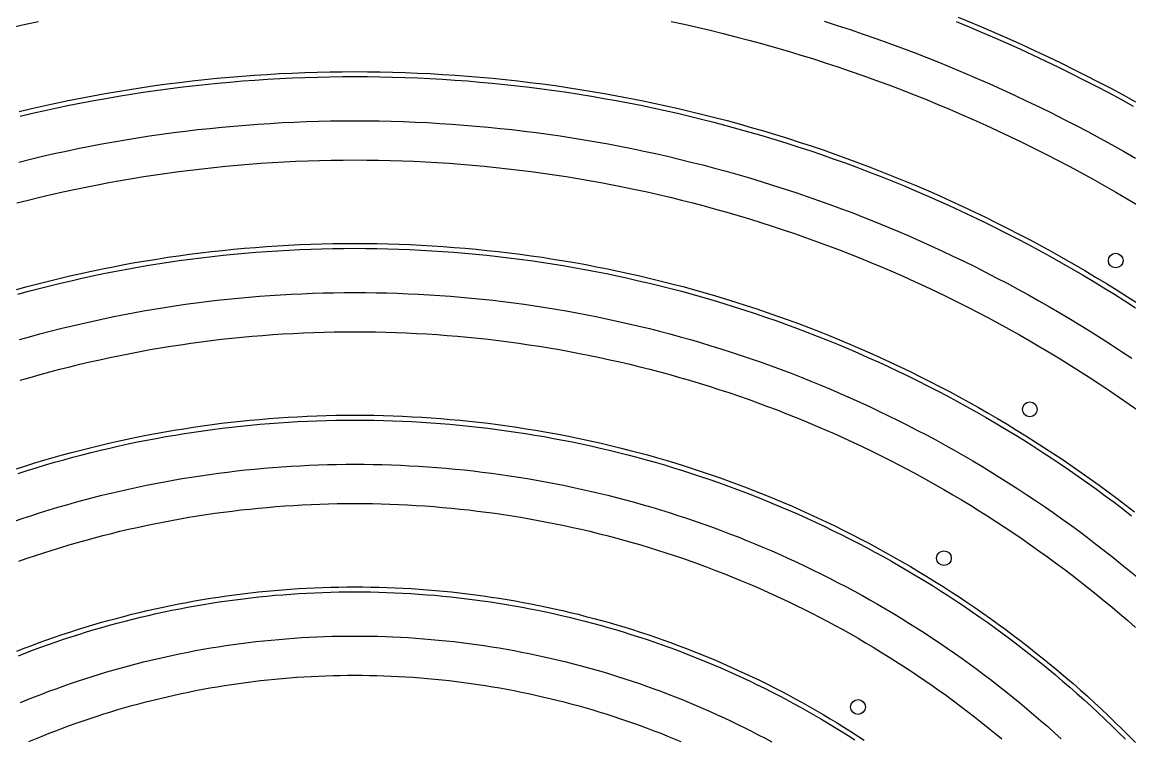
# Model space of a CAD drawing. Header units: metres. Extents: x 10 to 1210, y 10 to 2773.
# Drawn here: x 392.2 to 617.9, y 617 to 763.1 of the extents above; entities that cross this region are included whole.
import ezdxf

# ---------------------------------------------------------------- set-up
doc = ezdxf.new("R2010")
doc.units = ezdxf.units.M
for name, color, linetype in [('ACIKLIK', 5, 'Continuous'), ('ASKI_DELIK', 6, 'Continuous'), ('CAM_SABLON', 4, 'Continuous'), ('DIS_KENAR_V91_Z3', 1, 'Continuous'), ('LAMBA_T4_Z4', 3, 'Continuous')]:
    doc.layers.add(name, color=color, linetype=linetype)

msp = doc.modelspace()

# ---------------------------------------------------------------- linework, layer by layer
at = {"layer": 'ACIKLIK'}
for points in [[(555.62, 763.28), (558.27, 762.44), (560.9, 761.57), (563.53, 760.67), (566.15, 759.76), (568.76, 758.82), (571.37, 757.86), (573.96, 756.88), (576.55, 755.87), (579.12, 754.84), (581.69, 753.79), (584.25, 752.72), (586.8, 751.62), (589.34, 750.51), (591.87, 749.37), (594.39, 748.21), (596.9, 747.02), (599.4, 745.82), (601.89, 744.59), (604.37, 743.34), (606.84, 742.07), (609.29, 740.78), (611.74, 739.46), (614.17, 738.13), (616.59, 736.77), (619, 735.4)], [(391.54, 734.59), (393.94, 735.18), (396.34, 735.75), (398.75, 736.29), (401.16, 736.82), (403.58, 737.32), (406, 737.8), (408.43, 738.26), (410.86, 738.7), (413.29, 739.12), (415.73, 739.52), (418.17, 739.89), (420.61, 740.25), (423.06, 740.58), (425.51, 740.89), (427.96, 741.18), (430.42, 741.45), (432.88, 741.7), (435.33, 741.92), (437.8, 742.13), (440.26, 742.31), (442.72, 742.47), (445.19, 742.61), (447.66, 742.73), (450.12, 742.83), (452.59, 742.9), (455.06, 742.96), (457.53, 742.99), (460, 743), (462.47, 742.99), (464.94, 742.96), (467.41, 742.9), (469.88, 742.83), (472.34, 742.73), (474.81, 742.61), (477.28, 742.47), (479.74, 742.31), (482.2, 742.13), (484.67, 741.92), (487.12, 741.7), (489.58, 741.45), (492.04, 741.18), (494.49, 740.89), (496.94, 740.58), (499.39, 740.25), (501.83, 739.89), (504.27, 739.52), (506.71, 739.12), (509.14, 738.7), (511.57, 738.26), (514, 737.8), (516.42, 737.32), (518.84, 736.82), (521.25, 736.29), (523.66, 735.75), (526.06, 735.18), (528.46, 734.59), (530.86, 733.99), (533.25, 733.36), (535.63, 732.71), (538.01, 732.04), (540.38, 731.35), (542.74, 730.63), (545.1, 729.9), (547.45, 729.15), (549.8, 728.38), (552.14, 727.58), (554.47, 726.77), (556.79, 725.93), (559.11, 725.08), (561.42, 724.2), (563.72, 723.31), (566.01, 722.39), (568.3, 721.46), (570.58, 720.5), (572.85, 719.53), (575.11, 718.53), (577.36, 717.52), (579.6, 716.48), (581.83, 715.43), (584.06, 714.36), (586.27, 713.27), (588.48, 712.15), (590.67, 711.02), (592.86, 709.87), (595.04, 708.71), (597.2, 707.52), (599.36, 706.31), (601.5, 705.08), (603.63, 703.84), (605.76, 702.58), (607.87, 701.3), (609.97, 700), (612.06, 698.68), (614.13, 697.34), (616.2, 695.99), (618.25, 694.62)], [(391.64, 698.39), (393.72, 698.98), (395.81, 699.55), (397.91, 700.1), (400, 700.63), (402.11, 701.15), (404.21, 701.64), (406.32, 702.12), (408.44, 702.58), (410.56, 703.02), (412.68, 703.44), (414.81, 703.85), (416.94, 704.23), (419.07, 704.6), (421.2, 704.95), (423.34, 705.28), (425.49, 705.59), (427.63, 705.88), (429.78, 706.15), (431.93, 706.41), (434.08, 706.64), (436.23, 706.86), (438.39, 707.06), (440.54, 707.24), (442.7, 707.4), (444.86, 707.54), (447.02, 707.66), (449.18, 707.76), (451.34, 707.85), (453.51, 707.91), (455.67, 707.96), (457.84, 707.99), (460, 708), (462.16, 707.99), (464.33, 707.96), (466.49, 707.91), (468.66, 707.85), (470.82, 707.76), (472.98, 707.66), (475.14, 707.54), (477.3, 707.4), (479.46, 707.24), (481.61, 707.06), (483.77, 706.86), (485.92, 706.64), (488.07, 706.41), (490.22, 706.15), (492.37, 705.88), (494.51, 705.59), (496.66, 705.28), (498.8, 704.95), (500.93, 704.6), (503.06, 704.23), (505.19, 703.85), (507.32, 703.44), (509.44, 703.02), (511.56, 702.58), (513.68, 702.12), (515.79, 701.64), (517.89, 701.15), (520, 700.63), (522.09, 700.1), (524.19, 699.55), (526.28, 698.98), (528.36, 698.39), (530.44, 697.79), (532.51, 697.16), (534.57, 696.52), (536.64, 695.86), (538.69, 695.18), (540.74, 694.49), (542.78, 693.77), (544.82, 693.04), (546.85, 692.29), (548.88, 691.53), (550.89, 690.74), (552.9, 689.94), (554.91, 689.12), (556.9, 688.28), (558.89, 687.43), (560.87, 686.56), (562.84, 685.67), (564.81, 684.76), (566.77, 683.84), (568.72, 682.9), (570.66, 681.94), (572.59, 680.97), (574.51, 679.98), (576.43, 678.97), (578.34, 677.95), (580.23, 676.91), (582.12, 675.85), (584, 674.77), (585.87, 673.68), (587.73, 672.58), (589.58, 671.45), (591.42, 670.32), (593.25, 669.16), (595.07, 667.99), (596.88, 666.8), (598.68, 665.6), (600.47, 664.38), (602.25, 663.15), (604.01, 661.9), (605.77, 660.64), (607.52, 659.36), (609.25, 658.06), (610.97, 656.75), (612.68, 655.43), (614.38, 654.09), (616.07, 652.73), (617.75, 651.36), (619.41, 649.98)], [(390.65, 661.4), (392.41, 661.99), (394.18, 662.57), (395.95, 663.14), (397.72, 663.69), (399.5, 664.23), (401.29, 664.75), (403.08, 665.25), (404.87, 665.74), (406.67, 666.22), (408.47, 666.67), (410.28, 667.11), (412.09, 667.54), (413.9, 667.95), (415.71, 668.35), (417.53, 668.72), (419.36, 669.09), (421.18, 669.43), (423.01, 669.76), (424.84, 670.08), (426.68, 670.38), (428.52, 670.66), (430.36, 670.93), (432.2, 671.18), (434.04, 671.41), (435.89, 671.63), (437.74, 671.83), (439.58, 672.02), (441.44, 672.19), (443.29, 672.34), (445.14, 672.48), (447, 672.6), (448.85, 672.71), (450.71, 672.8), (452.57, 672.87), (454.42, 672.93), (456.28, 672.97), (458.14, 672.99), (460, 673), (461.86, 672.99), (463.72, 672.97), (465.58, 672.93), (467.43, 672.87), (469.29, 672.8), (471.15, 672.71), (473, 672.6), (474.86, 672.48), (476.71, 672.34), (478.56, 672.19), (480.42, 672.02), (482.26, 671.83), (484.11, 671.63), (485.96, 671.41), (487.8, 671.18), (489.64, 670.93), (491.48, 670.66), (493.32, 670.38), (495.16, 670.08), (496.99, 669.76), (498.82, 669.43), (500.64, 669.09), (502.47, 668.72), (504.29, 668.35), (506.1, 667.95), (507.91, 667.54), (509.72, 667.11), (511.53, 666.67), (513.33, 666.22), (515.13, 665.74), (516.92, 665.25), (518.71, 664.75), (520.5, 664.23), (522.28, 663.69), (524.05, 663.14), (525.82, 662.57), (527.59, 661.99), (529.35, 661.4), (531.1, 660.78), (532.85, 660.15), (534.59, 659.51), (536.33, 658.85), (538.06, 658.18), (539.79, 657.49), (541.51, 656.79), (543.23, 656.07), (544.93, 655.33), (546.63, 654.58), (548.33, 653.82), (550.02, 653.04), (551.7, 652.25), (553.37, 651.44), (555.04, 650.62), (556.7, 649.78), (558.35, 648.93), (560, 648.07), (561.63, 647.19), (563.26, 646.29), (564.89, 645.39), (566.5, 644.46), (568.11, 643.53), (569.7, 642.58), (571.29, 641.61), (572.87, 640.63), (574.44, 639.64), (576.01, 638.64), (577.56, 637.62), (579.11, 636.58), (580.64, 635.54), (582.17, 634.48), (583.69, 633.41), (585.2, 632.32), (586.7, 631.22), (588.19, 630.11), (589.67, 628.98), (591.14, 627.85), (592.6, 626.7), (594.05, 625.53), (595.48, 624.36), (596.91, 623.17), (598.33, 621.97), (599.74, 620.75), (601.14, 619.53), (602.52, 618.29), (603.9, 617.04)], [(391.88, 624.45), (393.32, 625.04), (394.76, 625.61), (396.21, 626.18), (397.66, 626.73), (399.12, 627.27), (400.58, 627.79), (402.05, 628.3), (403.52, 628.8), (405, 629.29), (406.47, 629.76), (407.96, 630.22), (409.45, 630.67), (410.94, 631.1), (412.43, 631.53), (413.93, 631.93), (415.43, 632.33), (416.94, 632.71), (418.45, 633.08), (419.96, 633.44), (421.47, 633.78), (422.99, 634.11), (424.51, 634.43), (426.04, 634.73), (427.56, 635.02), (429.09, 635.3), (430.62, 635.56), (432.15, 635.81), (433.69, 636.04), (435.23, 636.27), (436.77, 636.48), (438.31, 636.67), (439.85, 636.86), (441.39, 637.02), (442.94, 637.18), (444.49, 637.32), (446.03, 637.45), (447.58, 637.57), (449.13, 637.67), (450.68, 637.76), (452.24, 637.83), (453.79, 637.89), (455.34, 637.94), (456.89, 637.97), (458.45, 637.99), (460, 638), (461.55, 637.99), (463.11, 637.97), (464.66, 637.94), (466.21, 637.89), (467.76, 637.83), (469.32, 637.76), (470.87, 637.67), (472.42, 637.57), (473.97, 637.45), (475.51, 637.32), (477.06, 637.18), (478.61, 637.02), (480.15, 636.86), (481.69, 636.67), (483.23, 636.48), (484.77, 636.27), (486.31, 636.04), (487.85, 635.81), (489.38, 635.56), (490.91, 635.3), (492.44, 635.02), (493.96, 634.73), (495.49, 634.43), (497.01, 634.11), (498.53, 633.78), (500.04, 633.44), (501.55, 633.08), (503.06, 632.71), (504.57, 632.33), (506.07, 631.93), (507.57, 631.53), (509.06, 631.1), (510.55, 630.67), (512.04, 630.22), (513.53, 629.76), (515, 629.29), (516.48, 628.8), (517.95, 628.3), (519.42, 627.79), (520.88, 627.27), (522.34, 626.73), (523.79, 626.18), (525.24, 625.61), (526.68, 625.04), (528.12, 624.45), (529.55, 623.85), (530.98, 623.24), (532.4, 622.61), (533.82, 621.97), (535.23, 621.32), (536.63, 620.66), (538.03, 619.99), (539.42, 619.3), (540.81, 618.6), (542.19, 617.89), (543.57, 617.16), (544.93, 616.43)]]:
    msp.add_lwpolyline(points, dxfattribs=at)
at = {"layer": 'ASKI_DELIK'}
for centre in [(615, 714.51), (597.5, 684.19), (580, 653.86), (562.5, 623.53)]:
    msp.add_circle(centre, 1.5, dxfattribs=at)
at = {"layer": 'CAM_SABLON'}
for points in [[(582.5, 763.19), (585.14, 762.11), (587.77, 761), (590.39, 759.88), (593, 758.73), (595.6, 757.56), (598.2, 756.36), (600.78, 755.15), (603.35, 753.91), (605.91, 752.64), (608.45, 751.36), (610.99, 750.05), (613.52, 748.72), (616.03, 747.37), (618.53, 746)], [(391.83, 743.93), (394.31, 744.52), (396.8, 745.08), (399.29, 745.62), (401.78, 746.14), (404.28, 746.63), (406.79, 747.11), (409.29, 747.56), (411.81, 748), (414.32, 748.4), (416.84, 748.79), (419.36, 749.16), (421.89, 749.5), (424.41, 749.82), (426.94, 750.12), (429.48, 750.4), (432.01, 750.66), (434.55, 750.89), (437.09, 751.1), (439.63, 751.29), (442.17, 751.46), (444.72, 751.6), (447.26, 751.72), (449.81, 751.82), (452.36, 751.9), (454.9, 751.96), (457.45, 751.99), (460, 752), (462.55, 751.99), (465.1, 751.96), (467.64, 751.9), (470.19, 751.82), (472.74, 751.72), (475.28, 751.6), (477.83, 751.46), (480.37, 751.29), (482.91, 751.1), (485.45, 750.89), (487.99, 750.66), (490.52, 750.4), (493.06, 750.12), (495.59, 749.82), (498.11, 749.5), (500.64, 749.16), (503.16, 748.79), (505.68, 748.4), (508.19, 748), (510.71, 747.56), (513.21, 747.11), (515.72, 746.63), (518.22, 746.14), (520.71, 745.62), (523.2, 745.08), (525.69, 744.52), (528.17, 743.93), (530.64, 743.33), (533.11, 742.7), (535.58, 742.05), (538.03, 741.38), (540.49, 740.69), (542.93, 739.98), (545.37, 739.24), (547.81, 738.49), (550.23, 737.71), (552.65, 736.91), (555.07, 736.09), (557.47, 735.25), (559.87, 734.39), (562.26, 733.51), (564.64, 732.61), (567.02, 731.68), (569.39, 730.74), (571.74, 729.77), (574.09, 728.79), (576.43, 727.78), (578.77, 726.76), (581.09, 725.71), (583.4, 724.64), (585.71, 723.55), (588, 722.45), (590.29, 721.32), (592.57, 720.17), (594.83, 719.01), (597.09, 717.82), (599.33, 716.61), (601.56, 715.39), (603.79, 714.14), (606, 712.88), (608.2, 711.6), (610.39, 710.29), (612.57, 708.97), (614.74, 707.63), (616.89, 706.27), (619.03, 704.89)], [(391.32, 707.65), (393.48, 708.24), (395.65, 708.81), (397.83, 709.37), (400, 709.9), (402.19, 710.41), (404.38, 710.91), (406.57, 711.38), (408.76, 711.84), (410.96, 712.28), (413.17, 712.7), (415.37, 713.1), (417.58, 713.48), (419.8, 713.84), (422.01, 714.18), (424.23, 714.5), (426.45, 714.8), (428.68, 715.08), (430.91, 715.35), (433.14, 715.59), (435.37, 715.82), (437.6, 716.02), (439.84, 716.21), (442.07, 716.37), (444.31, 716.52), (446.55, 716.65), (448.79, 716.76), (451.03, 716.84), (453.27, 716.91), (455.51, 716.96), (457.76, 716.99), (460, 717), (462.24, 716.99), (464.49, 716.96), (466.73, 716.91), (468.97, 716.84), (471.21, 716.76), (473.45, 716.65), (475.69, 716.52), (477.93, 716.37), (480.16, 716.21), (482.4, 716.02), (484.63, 715.82), (486.86, 715.59), (489.09, 715.35), (491.32, 715.08), (493.55, 714.8), (495.77, 714.5), (497.99, 714.18), (500.2, 713.84), (502.42, 713.48), (504.63, 713.1), (506.83, 712.7), (509.04, 712.28), (511.24, 711.84), (513.43, 711.38), (515.62, 710.91), (517.81, 710.41), (520, 709.9), (522.17, 709.37), (524.35, 708.81), (526.52, 708.24), (528.68, 707.65), (530.84, 707.04), (532.99, 706.42), (535.14, 705.77), (537.28, 705.11), (539.42, 704.42), (541.55, 703.72), (543.67, 703), (545.79, 702.26), (547.9, 701.5), (550, 700.72), (552.1, 699.93), (554.19, 699.12), (556.27, 698.29), (558.35, 697.44), (560.42, 696.57), (562.48, 695.68), (564.53, 694.78), (566.58, 693.86), (568.61, 692.92), (570.64, 691.96), (572.66, 690.99), (574.67, 690), (576.68, 688.99), (578.67, 687.96), (580.65, 686.92), (582.63, 685.86), (584.6, 684.78), (586.55, 683.68), (588.5, 682.57), (590.44, 681.44), (592.36, 680.29), (594.28, 679.13), (596.19, 677.95), (598.09, 676.75), (599.97, 675.54), (601.85, 674.31), (603.71, 673.06), (605.57, 671.8), (607.41, 670.52), (609.24, 669.23), (611.06, 667.92), (612.87, 666.59), (614.67, 665.25), (616.45, 663.89), (618.22, 662.52)], [(391.4, 671.13), (393.24, 671.72), (395.09, 672.3), (396.95, 672.86), (398.81, 673.4), (400.67, 673.93), (402.54, 674.44), (404.42, 674.93), (406.29, 675.41), (408.18, 675.87), (410.06, 676.31), (411.95, 676.74), (413.84, 677.15), (415.74, 677.54), (417.64, 677.92), (419.54, 678.28), (421.45, 678.63), (423.36, 678.96), (425.27, 679.27), (427.19, 679.56), (429.1, 679.84), (431.02, 680.1), (432.95, 680.35), (434.87, 680.57), (436.79, 680.78), (438.72, 680.98), (440.65, 681.16), (442.58, 681.32), (444.51, 681.46), (446.45, 681.59), (448.38, 681.7), (450.32, 681.79), (452.25, 681.86), (454.19, 681.92), (456.13, 681.97), (458.06, 681.99), (460, 682), (461.94, 681.99), (463.87, 681.97), (465.81, 681.92), (467.75, 681.86), (469.68, 681.79), (471.62, 681.7), (473.55, 681.59), (475.49, 681.46), (477.42, 681.32), (479.35, 681.16), (481.28, 680.98), (483.21, 680.78), (485.13, 680.57), (487.05, 680.35), (488.98, 680.1), (490.9, 679.84), (492.81, 679.56), (494.73, 679.27), (496.64, 678.96), (498.55, 678.63), (500.46, 678.28), (502.36, 677.92), (504.26, 677.54), (506.16, 677.15), (508.05, 676.74), (509.94, 676.31), (511.82, 675.87), (513.71, 675.41), (515.58, 674.93), (517.46, 674.44), (519.33, 673.93), (521.19, 673.4), (523.05, 672.86), (524.91, 672.3), (526.76, 671.72), (528.6, 671.13), (530.44, 670.53), (532.28, 669.9), (534.11, 669.27), (535.93, 668.61), (537.75, 667.94), (539.56, 667.25), (541.36, 666.55), (543.16, 665.83), (544.96, 665.1), (546.74, 664.35), (548.52, 663.59), (550.3, 662.81), (552.06, 662.01), (553.82, 661.2), (555.57, 660.37), (557.32, 659.53), (559.06, 658.68), (560.79, 657.8), (562.51, 656.92), (564.22, 656.01), (565.93, 655.1), (567.63, 654.17), (569.32, 653.22), (571, 652.26), (572.67, 651.28), (574.34, 650.29), (575.99, 649.29), (577.64, 648.27), (579.28, 647.23), (580.91, 646.18), (582.53, 645.12), (584.14, 644.05), (585.74, 642.96), (587.33, 641.85), (588.92, 640.73), (590.49, 639.6), (592.05, 638.46), (593.6, 637.3), (595.14, 636.12), (596.68, 634.94), (598.2, 633.74), (599.71, 632.53), (601.21, 631.3), (602.7, 630.06), (604.18, 628.81), (605.64, 627.55), (607.1, 626.27), (608.55, 624.98), (609.98, 623.68), (611.4, 622.36), (612.81, 621.03), (614.21, 619.69), (615.6, 618.34), (616.98, 616.98)], [(391.46, 633.99), (392.99, 634.58), (394.51, 635.16), (396.04, 635.72), (397.58, 636.27), (399.12, 636.81), (400.66, 637.34), (402.21, 637.85), (403.77, 638.34), (405.33, 638.83), (406.89, 639.3), (408.46, 639.76), (410.03, 640.2), (411.6, 640.63), (413.18, 641.04), (414.76, 641.45), (416.35, 641.83), (417.93, 642.21), (419.53, 642.57), (421.12, 642.91), (422.72, 643.25), (424.32, 643.56), (425.92, 643.87), (427.53, 644.16), (429.14, 644.44), (430.75, 644.7), (432.36, 644.95), (433.97, 645.18), (435.59, 645.4), (437.21, 645.61), (438.83, 645.8), (440.45, 645.98), (442.08, 646.14), (443.7, 646.29), (445.33, 646.42), (446.96, 646.54), (448.58, 646.65), (450.21, 646.74), (451.84, 646.82), (453.47, 646.89), (455.1, 646.94), (456.74, 646.97), (458.37, 646.99), (460, 647), (461.63, 646.99), (463.26, 646.97), (464.9, 646.94), (466.53, 646.89), (468.16, 646.82), (469.79, 646.74), (471.42, 646.65), (473.04, 646.54), (474.67, 646.42), (476.3, 646.29), (477.92, 646.14), (479.55, 645.98), (481.17, 645.8), (482.79, 645.61), (484.41, 645.4), (486.03, 645.18), (487.64, 644.95), (489.25, 644.7), (490.86, 644.44), (492.47, 644.16), (494.08, 643.87), (495.68, 643.56), (497.28, 643.25), (498.88, 642.91), (500.47, 642.57), (502.07, 642.21), (503.65, 641.83), (505.24, 641.45), (506.82, 641.04), (508.4, 640.63), (509.97, 640.2), (511.54, 639.76), (513.11, 639.3), (514.67, 638.83), (516.23, 638.34), (517.79, 637.85), (519.34, 637.34), (520.88, 636.81), (522.42, 636.27), (523.96, 635.72), (525.49, 635.16), (527.01, 634.58), (528.54, 633.99), (530.05, 633.38), (531.56, 632.77), (533.07, 632.13), (534.57, 631.49), (536.06, 630.83), (537.55, 630.16), (539.03, 629.48), (540.51, 628.78), (541.98, 628.07), (543.44, 627.35), (544.9, 626.62), (546.35, 625.87), (547.79, 625.11), (549.23, 624.34), (550.66, 623.55), (552.08, 622.76), (553.5, 621.95), (554.91, 621.12), (556.31, 620.29), (557.71, 619.44), (559.09, 618.58), (560.47, 617.71), (561.85, 616.83)]]:
    msp.add_lwpolyline(points, dxfattribs=at)
at = {"layer": 'DIS_KENAR_V91_Z3'}
for points in [[(390.27, 762.05), (392.9, 762.65), (395.55, 763.23)], [(524.45, 763.23), (527.1, 762.65), (529.73, 762.05), (532.37, 761.43), (535, 760.79), (537.62, 760.13), (540.23, 759.44), (542.84, 758.73), (545.45, 757.99), (548.04, 757.23), (550.64, 756.45), (553.22, 755.65), (555.8, 754.83), (558.36, 753.98), (560.93, 753.11), (563.48, 752.22), (566.03, 751.3), (568.56, 750.37), (571.09, 749.41), (573.62, 748.43), (576.13, 747.43), (578.63, 746.4), (581.13, 745.36), (583.61, 744.29), (586.09, 743.2), (588.55, 742.09), (591.01, 740.96), (593.46, 739.8), (595.9, 738.63), (598.32, 737.43), (600.74, 736.21), (603.14, 734.97), (605.54, 733.71), (607.92, 732.43), (610.29, 731.13), (612.65, 729.81), (615, 728.47), (617.34, 727.11), (619.66, 725.72)], [(391.15, 726.24), (393.47, 726.83), (395.8, 727.4), (398.14, 727.95), (400.48, 728.48), (402.82, 728.99), (405.17, 729.48), (407.53, 729.95), (409.89, 730.4), (412.25, 730.82), (414.61, 731.23), (416.98, 731.61), (419.35, 731.98), (421.73, 732.32), (424.11, 732.65), (426.49, 732.95), (428.87, 733.23), (431.25, 733.49), (433.64, 733.73), (436.03, 733.95), (438.42, 734.15), (440.82, 734.33), (443.21, 734.49), (445.61, 734.62), (448, 734.74), (450.4, 734.83), (452.8, 734.91), (455.2, 734.96), (457.6, 734.99), (460, 735), (462.4, 734.99), (464.8, 734.96), (467.2, 734.91), (469.6, 734.83), (472, 734.74), (474.39, 734.62), (476.79, 734.49), (479.18, 734.33), (481.58, 734.15), (483.97, 733.95), (486.36, 733.73), (488.75, 733.49), (491.13, 733.23), (493.51, 732.95), (495.89, 732.65), (498.27, 732.32), (500.65, 731.98), (503.02, 731.61), (505.39, 731.23), (507.75, 730.82), (510.11, 730.4), (512.47, 729.95), (514.83, 729.48), (517.18, 728.99), (519.52, 728.48), (521.86, 727.95), (524.2, 727.4), (526.53, 726.83), (528.85, 726.24), (531.18, 725.63), (533.49, 725), (535.8, 724.35), (538.1, 723.68), (540.4, 722.98), (542.69, 722.27), (544.98, 721.54), (547.26, 720.79), (549.53, 720.02), (551.8, 719.23), (554.06, 718.42), (556.31, 717.58), (558.55, 716.73), (560.79, 715.86), (563.02, 714.98), (565.24, 714.07), (567.45, 713.14), (569.66, 712.19), (571.85, 711.23), (574.04, 710.24), (576.22, 709.23), (578.39, 708.21), (580.55, 707.17), (582.7, 706.11), (584.85, 705.03), (586.98, 703.93), (589.1, 702.81), (591.22, 701.67), (593.32, 700.52), (595.42, 699.35), (597.5, 698.16), (599.57, 696.95), (601.64, 695.72), (603.69, 694.48), (605.73, 693.21), (607.76, 691.93), (609.78, 690.63), (611.78, 689.32), (613.78, 687.99), (615.76, 686.63), (617.73, 685.27), (619.69, 683.88)], [(391.84, 690.12), (393.85, 690.7), (395.86, 691.27), (397.88, 691.82), (399.91, 692.36), (401.94, 692.87), (403.97, 693.37), (406.01, 693.85), (408.05, 694.31), (410.1, 694.76), (412.15, 695.18), (414.21, 695.59), (416.26, 695.98), (418.32, 696.35), (420.39, 696.71), (422.46, 697.05), (424.53, 697.36), (426.6, 697.66), (428.67, 697.95), (430.75, 698.21), (432.83, 698.46), (434.91, 698.69), (437, 698.9), (439.08, 699.09), (441.17, 699.26), (443.26, 699.42), (445.35, 699.55), (447.44, 699.67), (449.53, 699.77), (451.62, 699.85), (453.72, 699.92), (455.81, 699.96), (457.91, 699.99), (460, 700), (462.09, 699.99), (464.19, 699.96), (466.28, 699.92), (468.38, 699.85), (470.47, 699.77), (472.56, 699.67), (474.65, 699.55), (476.74, 699.42), (478.83, 699.26), (480.92, 699.09), (483, 698.9), (485.09, 698.69), (487.17, 698.46), (489.25, 698.21), (491.33, 697.95), (493.4, 697.66), (495.47, 697.36), (497.54, 697.05), (499.61, 696.71), (501.68, 696.35), (503.74, 695.98), (505.79, 695.59), (507.85, 695.18), (509.9, 694.76), (511.95, 694.31), (513.99, 693.85), (516.03, 693.37), (518.06, 692.87), (520.09, 692.36), (522.12, 691.82), (524.14, 691.27), (526.15, 690.7), (528.16, 690.12), (530.17, 689.51), (532.17, 688.89), (534.16, 688.25), (536.15, 687.6), (538.14, 686.92), (540.11, 686.23), (542.08, 685.53), (544.05, 684.8), (546.01, 684.06), (547.96, 683.3), (549.91, 682.52), (551.84, 681.73), (553.78, 680.92), (555.7, 680.09), (557.62, 679.25), (559.53, 678.39), (561.43, 677.51), (563.32, 676.62), (565.21, 675.71), (567.09, 674.78), (568.96, 673.84), (570.82, 672.88), (572.67, 671.91), (574.52, 670.92), (576.35, 669.91), (578.18, 668.89), (580, 667.85), (581.81, 666.79), (583.61, 665.72), (585.4, 664.63), (587.18, 663.53), (588.95, 662.41), (590.71, 661.28), (592.46, 660.13), (594.21, 658.97), (595.94, 657.79), (597.66, 656.6), (599.37, 655.39), (601.07, 654.16), (602.76, 652.93), (604.44, 651.67), (606.1, 650.4), (607.76, 649.12), (609.4, 647.83), (611.04, 646.52), (612.66, 645.19), (614.27, 643.85), (615.87, 642.5), (617.45, 641.13), (619.03, 639.75)], [(391.57, 653.24), (393.26, 653.83), (394.95, 654.41), (396.65, 654.97), (398.36, 655.51), (400.06, 656.04), (401.78, 656.56), (403.49, 657.06), (405.22, 657.54), (406.94, 658.01), (408.67, 658.47), (410.41, 658.91), (412.14, 659.34), (413.89, 659.75), (415.63, 660.14), (417.38, 660.52), (419.13, 660.88), (420.88, 661.23), (422.64, 661.57), (424.4, 661.89), (426.17, 662.19), (427.93, 662.48), (429.7, 662.75), (431.47, 663), (433.24, 663.25), (435.02, 663.47), (436.79, 663.68), (438.57, 663.88), (440.35, 664.06), (442.13, 664.22), (443.92, 664.37), (445.7, 664.5), (447.49, 664.62), (449.27, 664.72), (451.06, 664.8), (452.85, 664.88), (454.63, 664.93), (456.42, 664.97), (458.21, 664.99), (460, 665), (461.79, 664.99), (463.58, 664.97), (465.37, 664.93), (467.15, 664.88), (468.94, 664.8), (470.73, 664.72), (472.51, 664.62), (474.3, 664.5), (476.08, 664.37), (477.87, 664.22), (479.65, 664.06), (481.43, 663.88), (483.21, 663.68), (484.98, 663.47), (486.76, 663.25), (488.53, 663), (490.3, 662.75), (492.07, 662.48), (493.83, 662.19), (495.6, 661.89), (497.36, 661.57), (499.12, 661.23), (500.87, 660.88), (502.62, 660.52), (504.37, 660.14), (506.11, 659.75), (507.86, 659.34), (509.59, 658.91), (511.33, 658.47), (513.06, 658.01), (514.78, 657.54), (516.51, 657.06), (518.22, 656.56), (519.94, 656.04), (521.64, 655.51), (523.35, 654.97), (525.05, 654.41), (526.74, 653.83), (528.43, 653.24), (530.11, 652.64), (531.79, 652.02), (533.47, 651.38), (535.13, 650.74), (536.79, 650.07), (538.45, 649.4), (540.1, 648.7), (541.74, 648), (543.38, 647.28), (545.01, 646.54), (546.64, 645.79), (548.25, 645.03), (549.87, 644.25), (551.47, 643.46), (553.07, 642.66), (554.66, 641.84), (556.24, 641), (557.82, 640.16), (559.39, 639.3), (560.95, 638.42), (562.5, 637.54), (564.05, 636.63), (565.58, 635.72), (567.11, 634.79), (568.63, 633.85), (570.15, 632.9), (571.65, 631.93), (573.15, 630.95), (574.63, 629.95), (576.11, 628.95), (577.58, 627.93), (579.04, 626.89), (580.5, 625.85), (581.94, 624.79), (583.37, 623.72), (584.8, 622.64), (586.21, 621.54), (587.62, 620.43), (589.01, 619.31), (590.4, 618.18), (591.77, 617.04)], [(393.58, 616.49), (394.94, 617.06), (396.32, 617.62), (397.69, 618.17), (399.08, 618.71), (400.46, 619.23), (401.86, 619.75), (403.25, 620.25), (404.65, 620.74), (406.06, 621.22), (407.47, 621.68), (408.88, 622.13), (410.3, 622.57), (411.72, 623), (413.14, 623.41), (414.57, 623.82), (416, 624.21), (417.44, 624.59), (418.87, 624.95), (420.31, 625.3), (421.76, 625.64), (423.21, 625.97), (424.66, 626.29), (426.11, 626.59), (427.56, 626.88), (429.02, 627.15), (430.48, 627.42), (431.94, 627.67), (433.41, 627.91), (434.87, 628.13), (436.34, 628.35), (437.81, 628.55), (439.28, 628.73), (440.76, 628.91), (442.23, 629.07), (443.71, 629.22), (445.18, 629.35), (446.66, 629.48), (448.14, 629.59), (449.62, 629.68), (451.1, 629.77), (452.58, 629.84), (454.07, 629.9), (455.55, 629.94), (457.03, 629.97), (458.52, 629.99), (460, 630), (461.48, 629.99), (462.97, 629.97), (464.45, 629.94), (465.93, 629.9), (467.42, 629.84), (468.9, 629.77), (470.38, 629.68), (471.86, 629.59), (473.34, 629.48), (474.82, 629.35), (476.29, 629.22), (477.77, 629.07), (479.24, 628.91), (480.72, 628.73), (482.19, 628.55), (483.66, 628.35), (485.13, 628.13), (486.59, 627.91), (488.06, 627.67), (489.52, 627.42), (490.98, 627.15), (492.44, 626.88), (493.89, 626.59), (495.34, 626.29), (496.79, 625.97), (498.24, 625.64), (499.69, 625.3), (501.13, 624.95), (502.56, 624.59), (504, 624.21), (505.43, 623.82), (506.86, 623.41), (508.28, 623), (509.7, 622.57), (511.12, 622.13), (512.53, 621.68), (513.94, 621.22), (515.35, 620.74), (516.75, 620.25), (518.14, 619.75), (519.54, 619.23), (520.92, 618.71), (522.31, 618.17), (523.68, 617.62), (525.06, 617.06), (526.42, 616.49)]]:
    msp.add_lwpolyline(points, dxfattribs=at)
at = {"layer": 'LAMBA_T4_Z4'}
for points in [[(582.87, 764.12), (585.52, 763.03), (588.16, 761.93), (590.79, 760.8), (593.41, 759.64), (596.02, 758.47), (598.62, 757.27), (601.21, 756.05), (603.79, 754.8), (606.35, 753.54), (608.91, 752.25), (611.45, 750.94), (613.99, 749.61), (616.51, 748.25), (619.02, 746.88)], [(391.6, 744.9), (394.09, 745.49), (396.58, 746.05), (399.08, 746.6), (401.59, 747.12), (404.09, 747.62), (406.61, 748.09), (409.12, 748.55), (411.64, 748.98), (414.16, 749.39), (416.69, 749.78), (419.22, 750.15), (421.76, 750.49), (424.29, 750.82), (426.83, 751.12), (429.37, 751.39), (431.92, 751.65), (434.46, 751.88), (437.01, 752.1), (439.56, 752.29), (442.11, 752.45), (444.67, 752.6), (447.22, 752.72), (449.77, 752.82), (452.33, 752.9), (454.89, 752.96), (457.44, 752.99), (460, 753), (462.56, 752.99), (465.11, 752.96), (467.67, 752.9), (470.23, 752.82), (472.78, 752.72), (475.33, 752.6), (477.89, 752.45), (480.44, 752.29), (482.99, 752.1), (485.54, 751.88), (488.08, 751.65), (490.63, 751.39), (493.17, 751.12), (495.71, 750.82), (498.24, 750.49), (500.78, 750.15), (503.31, 749.78), (505.84, 749.39), (508.36, 748.98), (510.88, 748.55), (513.39, 748.09), (515.91, 747.62), (518.41, 747.12), (520.92, 746.6), (523.42, 746.05), (525.91, 745.49), (528.4, 744.9), (530.88, 744.3), (533.36, 743.67), (535.83, 743.02), (538.3, 742.34), (540.76, 741.65), (543.22, 740.93), (545.66, 740.2), (548.11, 739.44), (550.54, 738.66), (552.97, 737.86), (555.39, 737.04), (557.81, 736.19), (560.21, 735.33), (562.61, 734.44), (565, 733.54), (567.38, 732.61), (569.76, 731.66), (572.13, 730.7), (574.48, 729.71), (576.83, 728.7), (579.17, 727.67), (581.51, 726.62), (583.83, 725.55), (586.14, 724.46), (588.44, 723.35), (590.74, 722.22), (593.02, 721.06), (595.29, 719.89), (597.56, 718.7), (599.81, 717.49), (602.05, 716.26), (604.28, 715.01), (606.5, 713.75), (608.71, 712.46), (610.91, 711.15), (613.09, 709.82), (615.27, 708.48), (617.43, 707.11), (619.58, 705.73)], [(391.05, 708.62), (393.22, 709.21), (395.4, 709.78), (397.58, 710.34), (399.77, 710.87), (401.96, 711.39), (404.16, 711.88), (406.36, 712.36), (408.56, 712.82), (410.77, 713.26), (412.98, 713.68), (415.2, 714.08), (417.42, 714.46), (419.64, 714.82), (421.87, 715.17), (424.09, 715.49), (426.32, 715.79), (428.56, 716.08), (430.79, 716.34), (433.03, 716.59), (435.27, 716.81), (437.51, 717.02), (439.76, 717.2), (442, 717.37), (444.25, 717.52), (446.5, 717.65), (448.75, 717.75), (451, 717.84), (453.25, 717.91), (455.5, 717.96), (457.75, 717.99), (460, 718), (462.25, 717.99), (464.5, 717.96), (466.75, 717.91), (469, 717.84), (471.25, 717.75), (473.5, 717.65), (475.75, 717.52), (478, 717.37), (480.24, 717.2), (482.49, 717.02), (484.73, 716.81), (486.97, 716.59), (489.21, 716.34), (491.44, 716.08), (493.68, 715.79), (495.91, 715.49), (498.13, 715.17), (500.36, 714.82), (502.58, 714.46), (504.8, 714.08), (507.02, 713.68), (509.23, 713.26), (511.44, 712.82), (513.64, 712.36), (515.84, 711.88), (518.04, 711.39), (520.23, 710.87), (522.42, 710.34), (524.6, 709.78), (526.78, 709.21), (528.95, 708.62), (531.11, 708.01), (533.28, 707.38), (535.43, 706.73), (537.58, 706.06), (539.73, 705.37), (541.86, 704.67), (544, 703.94), (546.12, 703.2), (548.24, 702.44), (550.35, 701.66), (552.46, 700.86), (554.56, 700.05), (556.65, 699.21), (558.73, 698.36), (560.81, 697.49), (562.88, 696.6), (564.94, 695.69), (566.99, 694.77), (569.04, 693.83), (571.07, 692.87), (573.1, 691.89), (575.12, 690.89), (577.13, 689.88), (579.13, 688.85), (581.12, 687.8), (583.11, 686.73), (585.08, 685.65), (587.05, 684.55), (589, 683.43), (590.94, 682.3), (592.88, 681.15), (594.8, 679.98), (596.72, 678.8), (598.62, 677.59), (600.52, 676.38), (602.4, 675.14), (604.27, 673.89), (606.13, 672.62), (607.98, 671.34), (609.82, 670.04), (611.65, 668.73), (613.46, 667.39), (615.27, 666.05), (617.06, 664.69), (618.84, 663.31)], [(391.09, 672.09), (392.94, 672.68), (394.8, 673.26), (396.66, 673.82), (398.53, 674.36), (400.41, 674.89), (402.28, 675.4), (404.17, 675.9), (406.05, 676.38), (407.94, 676.84), (409.84, 677.28), (411.73, 677.71), (413.64, 678.13), (415.54, 678.52), (417.45, 678.9), (419.36, 679.27), (421.28, 679.61), (423.19, 679.94), (425.12, 680.25), (427.04, 680.55), (428.96, 680.83), (430.89, 681.09), (432.82, 681.34), (434.76, 681.57), (436.69, 681.78), (438.63, 681.97), (440.56, 682.15), (442.5, 682.31), (444.44, 682.46), (446.39, 682.58), (448.33, 682.69), (450.27, 682.79), (452.22, 682.86), (454.16, 682.92), (456.11, 682.97), (458.05, 682.99), (460, 683), (461.95, 682.99), (463.89, 682.97), (465.84, 682.92), (467.78, 682.86), (469.73, 682.79), (471.67, 682.69), (473.61, 682.58), (475.56, 682.46), (477.5, 682.31), (479.44, 682.15), (481.37, 681.97), (483.31, 681.78), (485.24, 681.57), (487.18, 681.34), (489.11, 681.09), (491.04, 680.83), (492.96, 680.55), (494.88, 680.25), (496.81, 679.94), (498.72, 679.61), (500.64, 679.27), (502.55, 678.9), (504.46, 678.52), (506.36, 678.13), (508.27, 677.71), (510.16, 677.28), (512.06, 676.84), (513.95, 676.38), (515.83, 675.9), (517.72, 675.4), (519.59, 674.89), (521.47, 674.36), (523.34, 673.82), (525.2, 673.26), (527.06, 672.68), (528.91, 672.09), (530.76, 671.48), (532.6, 670.85), (534.44, 670.21), (536.27, 669.55), (538.1, 668.88), (539.92, 668.19), (541.73, 667.48), (543.54, 666.76), (545.34, 666.02), (547.13, 665.27), (548.92, 664.5), (550.7, 663.72), (552.48, 662.92), (554.24, 662.11), (556, 661.28), (557.76, 660.43), (559.5, 659.57), (561.24, 658.69), (562.97, 657.8), (564.69, 656.9), (566.41, 655.98), (568.11, 655.04), (569.81, 654.09), (571.5, 653.12), (573.18, 652.14), (574.85, 651.15), (576.52, 650.14), (578.17, 649.11), (579.82, 648.08), (581.45, 647.02), (583.08, 645.96), (584.7, 644.88), (586.31, 643.78), (587.91, 642.67), (589.5, 641.55), (591.08, 640.41), (592.65, 639.26), (594.2, 638.1), (595.75, 636.92), (597.29, 635.73), (598.82, 634.52), (600.34, 633.3), (601.85, 632.07), (603.34, 630.83), (604.83, 629.57), (606.3, 628.3), (607.76, 627.02), (609.22, 625.72), (610.66, 624.41), (612.09, 623.09), (613.5, 621.76), (614.91, 620.41), (616.3, 619.05), (617.68, 617.68), (619.05, 616.3)], [(391.1, 634.92), (392.63, 635.51), (394.16, 636.09), (395.7, 636.66), (397.24, 637.22), (398.79, 637.76), (400.35, 638.28), (401.9, 638.8), (403.47, 639.3), (405.03, 639.79), (406.61, 640.26), (408.18, 640.72), (409.76, 641.16), (411.34, 641.59), (412.93, 642.01), (414.52, 642.42), (416.11, 642.81), (417.71, 643.18), (419.31, 643.54), (420.91, 643.89), (422.52, 644.23), (424.13, 644.55), (425.74, 644.85), (427.35, 645.14), (428.97, 645.42), (430.59, 645.69), (432.21, 645.93), (433.84, 646.17), (435.46, 646.39), (437.09, 646.6), (438.72, 646.79), (440.35, 646.97), (441.98, 647.13), (443.61, 647.28), (445.25, 647.42), (446.89, 647.54), (448.52, 647.65), (450.16, 647.74), (451.8, 647.82), (453.44, 647.89), (455.08, 647.94), (456.72, 647.97), (458.36, 647.99), (460, 648), (461.64, 647.99), (463.28, 647.97), (464.92, 647.94), (466.56, 647.89), (468.2, 647.82), (469.84, 647.74), (471.48, 647.65), (473.11, 647.54), (474.75, 647.42), (476.39, 647.28), (478.02, 647.13), (479.65, 646.97), (481.28, 646.79), (482.91, 646.6), (484.54, 646.39), (486.16, 646.17), (487.79, 645.93), (489.41, 645.69), (491.03, 645.42), (492.65, 645.14), (494.26, 644.85), (495.87, 644.55), (497.48, 644.23), (499.09, 643.89), (500.69, 643.54), (502.29, 643.18), (503.89, 642.81), (505.48, 642.42), (507.07, 642.01), (508.66, 641.59), (510.24, 641.16), (511.82, 640.72), (513.39, 640.26), (514.97, 639.79), (516.53, 639.3), (518.1, 638.8), (519.65, 638.28), (521.21, 637.76), (522.76, 637.22), (524.3, 636.66), (525.84, 636.09), (527.37, 635.51), (528.9, 634.92), (530.43, 634.31), (531.94, 633.69), (533.46, 633.05), (534.96, 632.41), (536.47, 631.75), (537.96, 631.07), (539.45, 630.39), (540.94, 629.69), (542.41, 628.97), (543.89, 628.25), (545.35, 627.51), (546.81, 626.76), (548.26, 625.99), (549.71, 625.22), (551.14, 624.43), (552.58, 623.63), (554, 622.81), (555.42, 621.99), (556.83, 621.15), (558.23, 620.3), (559.62, 619.43), (561.01, 618.56), (562.39, 617.67), (563.76, 616.77)]]:
    msp.add_lwpolyline(points, dxfattribs=at)

doc.saveas('drawing.dxf')
